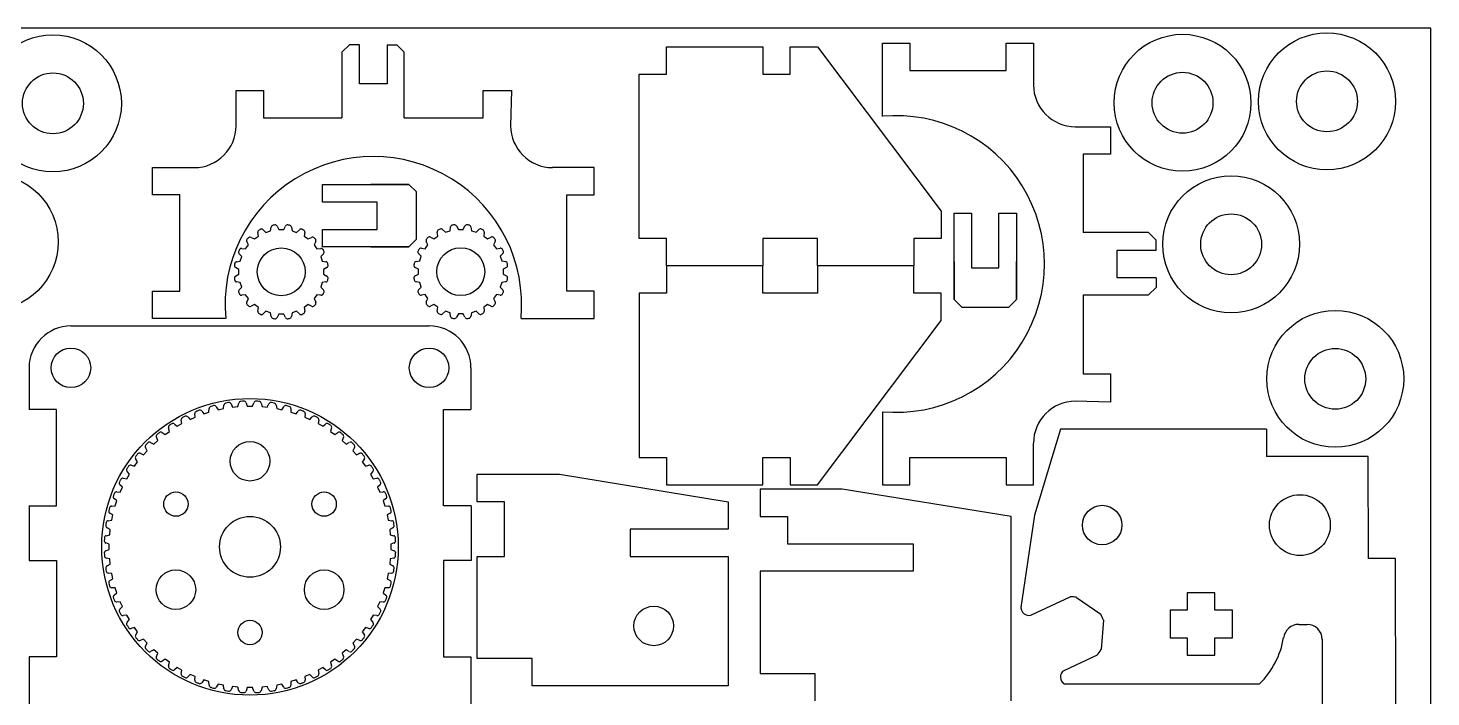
# Model space of a CAD drawing. Extents: x 0 to 9291, y 0 to 595.
# Drawn here: x 235.6 to 420, y 507.1 to 595 of the extents above; entities that cross this region are included whole.
import ezdxf

# ---------------------------------------------------------------- set-up
doc = ezdxf.new("R2010")
doc.units = 0
doc.layers.add('FINAL', color=8, linetype='CONTINUOUS')

msp = doc.modelspace()

# ---------------------------------------------------------------- linework, layer by layer
at = {"layer": 'FINAL'}
for p, q in [((277.82, 592.81), (276.82, 591.81)), ((279.15, 592.81), (277.82, 592.81)), ((279.15, 587.66), (279.15, 592.81)), ((282.75, 592.81), (284.02, 592.81)), ((282.75, 592.81), (282.75, 587.66)), ((285.02, 591.81), (284.02, 592.81)), ((347.89, 593.03), (351.49, 593.03)), ((347.89, 583.39), (347.89, 593.03)), ((351.49, 593.03), (351.49, 589.43)), ((364.14, 589.43), (364.14, 593.03)), ((364.14, 593.03), (367.74, 593.03)), ((367.74, 593.03), (367.74, 587.53)), ((276.82, 591.81), (276.82, 583.21)), ((285.02, 583.21), (285.02, 591.81)), ((351.49, 589.43), (364.14, 589.43)), ((262.9, 582.16), (262.9, 586.81)), ((262.9, 586.81), (266.5, 586.81)), ((266.5, 586.81), (266.5, 583.21)), ((282.75, 587.66), (279.15, 587.66)), ((295.4, 583.21), (295.4, 586.81)), ((295.4, 586.81), (299.1, 586.81)), ((299.1, 586.81), (299, 582.16)), ((266.5, 583.21), (276.82, 583.21)), ((285.02, 583.21), (295.4, 583.21)), ((373.24, 582.03), (377.88, 582.03)), ((377.88, 582.03), (377.88, 578.43)), ((377.88, 578.43), (374.28, 578.43)), ((374.28, 578.43), (374.28, 568.11)), ((251.9, 573.06), (251.9, 576.66)), ((251.9, 576.66), (257.4, 576.66)), ((309.99, 576.66), (304.5, 576.66)), ((309.99, 573.06), (309.99, 576.66)), ((274.26, 574.45), (285.61, 574.45)), ((274.26, 572.12), (274.26, 574.45)), ((285.61, 574.45), (280.61, 574.45)), ((286.61, 573.45), (285.61, 574.45)), ((285.61, 574.45), (286.61, 573.45)), ((255.5, 573.06), (251.9, 573.06)), ((255.5, 560.41), (255.5, 573.06)), ((281.46, 572.12), (274.26, 572.12)), ((281.46, 568.52), (281.46, 572.12)), ((286.61, 567.25), (286.61, 573.45)), ((306.39, 560.41), (306.39, 573.06)), ((306.39, 573.06), (309.99, 573.06)), ((357.32, 559.32), (357.32, 570.66)), ((357.32, 570.66), (359.59, 570.66)), ((359.59, 570.66), (359.59, 563.46)), ((363.19, 563.46), (363.19, 570.66)), ((363.19, 570.66), (365.52, 570.66)), ((365.52, 570.66), (365.52, 559.32)), ((274.26, 568.52), (281.46, 568.52)), ((274.26, 566.25), (274.26, 568.52)), ((382.88, 568.11), (374.28, 568.11)), ((383.88, 567.11), (382.88, 568.11)), ((285.61, 566.25), (286.61, 567.25)), ((383.88, 565.78), (383.88, 567.11)), ((285.61, 566.25), (274.26, 566.25)), ((280.61, 566.25), (285.61, 566.25)), ((378.74, 565.78), (383.88, 565.78)), ((378.74, 562.18), (378.74, 565.78)), ((357.32, 564.32), (357.32, 559.32)), ((359.59, 563.46), (363.19, 563.46)), ((365.52, 559.32), (365.52, 564.32)), ((383.88, 562.18), (378.74, 562.18)), ((382.88, 559.91), (383.88, 560.91)), ((383.88, 562.18), (383.88, 560.91)), ((251.9, 560.41), (255.5, 560.41)), ((251.9, 556.81), (251.9, 560.41)), ((309.99, 560.41), (306.39, 560.41)), ((309.99, 556.81), (309.99, 560.41)), ((357.32, 559.32), (358.32, 558.32)), ((364.52, 558.32), (365.52, 559.32)), ((365.52, 559.32), (364.52, 558.32)), ((374.28, 559.91), (374.28, 549.53)), ((374.28, 559.91), (382.88, 559.91)), ((358.32, 558.32), (364.52, 558.32)), ((261.53, 556.81), (251.9, 556.81)), ((300.37, 556.81), (309.99, 556.81)), ((374.28, 549.53), (377.88, 549.53)), ((377.88, 549.53), (377.88, 545.83)), ((347.89, 544.56), (347.89, 534.93)), ((377.88, 545.83), (373.24, 545.93)), ((367.74, 534.93), (367.74, 540.43)), ((351.49, 538.53), (364.14, 538.53)), ((351.49, 534.93), (351.49, 538.53)), ((364.14, 538.53), (364.14, 534.93)), ((347.89, 534.93), (351.49, 534.93)), ((364.14, 534.93), (367.74, 534.93))]:
    msp.add_line(p, q, dxfattribs=at)
at = {"layer": 'FINAL', "linetype": 'CONTINUOUS'}
for p, q in [((319.49, 592.52), (332.14, 592.52)), ((319.49, 588.92), (319.49, 592.52)), ((332.14, 592.52), (332.14, 588.92)), ((335.74, 592.52), (339.34, 592.52)), ((335.74, 588.92), (335.74, 592.52)), ((339.34, 592.52), (355.59, 570.93)), ((315.88, 567.33), (315.88, 588.92)), ((315.88, 588.92), (319.49, 588.92)), ((332.14, 588.92), (335.74, 588.92)), ((355.59, 570.93), (355.59, 567.33)), ((265.83, 567.64), (265.76, 568.13)), ((266.46, 568.49), (266.82, 568.14)), ((266.82, 568.14), (267.43, 568.34)), ((267.43, 568.34), (267.51, 568.83)), ((268.29, 568.96), (268.53, 568.51)), ((268.53, 568.51), (269.16, 568.51)), ((269.16, 568.51), (269.4, 568.96)), ((270.17, 568.83), (270.26, 568.34)), ((270.26, 568.34), (270.86, 568.14)), ((270.86, 568.14), (271.22, 568.49)), ((271.93, 568.13), (271.86, 567.64)), ((289.43, 567.66), (289.36, 568.15)), ((290.06, 568.51), (290.42, 568.16)), ((290.42, 568.16), (291.03, 568.36)), ((291.03, 568.36), (291.11, 568.85)), ((291.89, 568.98), (292.13, 568.53)), ((292.13, 568.53), (292.76, 568.53)), ((292.76, 568.53), (292.99, 568.98)), ((293.77, 568.85), (293.86, 568.36)), ((293.86, 568.36), (294.46, 568.16)), ((294.46, 568.16), (294.82, 568.51)), ((295.53, 568.15), (295.46, 567.66)), ((264.16, 565.96), (264.53, 566.48)), ((264.53, 566.48), (264.31, 566.93)), ((264.87, 567.48), (265.32, 567.27)), ((265.32, 567.27), (265.83, 567.64)), ((271.86, 567.64), (272.37, 567.27)), ((272.37, 567.27), (272.82, 567.48)), ((273.38, 566.93), (273.16, 566.48)), ((273.16, 566.48), (273.53, 565.96)), ((287.76, 565.99), (288.13, 566.5)), ((288.13, 566.5), (287.91, 566.95)), ((288.47, 567.51), (288.92, 567.29)), ((288.92, 567.29), (289.43, 567.66)), ((295.46, 567.66), (295.97, 567.29)), ((295.97, 567.29), (296.42, 567.51)), ((296.98, 566.95), (296.76, 566.5)), ((296.76, 566.5), (297.13, 565.99)), ((319.49, 567.33), (315.88, 567.33)), ((319.49, 563.73), (319.49, 567.33)), ((339.34, 567.33), (332.14, 567.33)), ((332.14, 567.33), (332.14, 563.73)), ((339.34, 563.73), (339.34, 567.33)), ((351.99, 567.33), (351.99, 563.73)), ((355.59, 567.33), (351.99, 567.33)), ((263.65, 564.97), (263.3, 565.33)), ((263.45, 564.37), (263.65, 564.97)), ((263.66, 566.03), (264.16, 565.96)), ((273.53, 565.96), (274.03, 566.03)), ((274.38, 565.33), (274.04, 564.97)), ((274.04, 564.97), (274.23, 564.37)), ((287.25, 564.99), (286.9, 565.35)), ((287.05, 564.39), (287.25, 564.99)), ((287.26, 566.05), (287.76, 565.99)), ((297.13, 565.99), (297.62, 566.05)), ((297.98, 565.35), (297.63, 564.99)), ((297.63, 564.99), (297.83, 564.39)), ((263.28, 563.27), (262.84, 563.5)), ((262.84, 562.4), (263.28, 562.63)), ((262.96, 564.28), (263.45, 564.37)), ((263.28, 562.63), (263.28, 563.27)), ((274.23, 564.37), (274.72, 564.28)), ((274.85, 563.5), (274.41, 563.27)), ((274.41, 563.27), (274.41, 562.63)), ((274.41, 562.63), (274.85, 562.4)), ((286.88, 563.29), (286.44, 563.52)), ((286.44, 562.42), (286.88, 562.65)), ((286.56, 564.3), (287.05, 564.39)), ((286.88, 562.65), (286.88, 563.29)), ((297.83, 564.39), (298.32, 564.3)), ((298.45, 563.52), (298.01, 563.29)), ((298.01, 563.29), (298.01, 562.65)), ((298.01, 562.65), (298.45, 562.42)), ((332.14, 563.73), (319.49, 563.73)), ((332.14, 563.73), (319.49, 563.73)), ((319.49, 563.73), (319.49, 560.13)), ((332.14, 560.13), (332.14, 563.73)), ((351.99, 563.73), (339.34, 563.73)), ((351.99, 563.73), (339.34, 563.73)), ((339.34, 563.73), (339.34, 560.13)), ((351.99, 560.13), (351.99, 563.73)), ((263.45, 561.53), (262.96, 561.62)), ((263.3, 560.57), (263.65, 560.93)), ((263.65, 560.93), (263.45, 561.53)), ((274.23, 561.53), (274.04, 560.93)), ((274.04, 560.93), (274.38, 560.57)), ((274.72, 561.62), (274.23, 561.53)), ((287.05, 561.56), (286.56, 561.64)), ((286.9, 560.59), (287.25, 560.95)), ((287.25, 560.95), (287.05, 561.56)), ((297.83, 561.56), (297.63, 560.95)), ((297.63, 560.95), (297.98, 560.59)), ((298.32, 561.64), (297.83, 561.56)), ((264.16, 559.94), (263.66, 559.87)), ((264.53, 559.43), (264.16, 559.94)), ((264.31, 558.98), (264.53, 559.43)), ((273.53, 559.94), (273.16, 559.43)), ((273.16, 559.43), (273.38, 558.98)), ((274.03, 559.87), (273.53, 559.94)), ((287.76, 559.96), (287.26, 559.89)), ((288.13, 559.45), (287.76, 559.96)), ((287.91, 559), (288.13, 559.45)), ((297.13, 559.96), (296.76, 559.45)), ((296.76, 559.45), (296.98, 559)), ((297.62, 559.89), (297.13, 559.96)), ((315.88, 560.13), (315.88, 538.53)), ((319.49, 560.13), (315.88, 560.13)), ((339.34, 560.13), (332.14, 560.13)), ((355.59, 560.13), (351.99, 560.13)), ((355.59, 556.53), (355.59, 560.13)), ((265.32, 558.64), (264.87, 558.42)), ((265.83, 558.26), (265.32, 558.64)), ((265.76, 557.77), (265.83, 558.26)), ((266.82, 557.76), (266.46, 557.41)), ((267.43, 557.56), (266.82, 557.76)), ((267.51, 557.07), (267.43, 557.56)), ((268.53, 557.39), (268.29, 556.95)), ((269.16, 557.39), (268.53, 557.39)), ((269.4, 556.95), (269.16, 557.39)), ((270.26, 557.56), (270.17, 557.07)), ((270.86, 557.76), (270.26, 557.56)), ((271.22, 557.41), (270.86, 557.76)), ((272.37, 558.64), (271.86, 558.26)), ((271.86, 558.26), (271.93, 557.77)), ((272.82, 558.42), (272.37, 558.64)), ((288.92, 558.66), (288.47, 558.44)), ((289.43, 558.29), (288.92, 558.66)), ((289.36, 557.79), (289.43, 558.29)), ((290.42, 557.78), (290.06, 557.43)), ((291.03, 557.58), (290.42, 557.78)), ((291.11, 557.09), (291.03, 557.58)), ((292.13, 557.41), (291.89, 556.97)), ((292.76, 557.41), (292.13, 557.41)), ((292.99, 556.97), (292.76, 557.41)), ((293.86, 557.58), (293.77, 557.09)), ((294.46, 557.78), (293.86, 557.58)), ((294.82, 557.43), (294.46, 557.78)), ((295.97, 558.66), (295.46, 558.29)), ((295.46, 558.29), (295.53, 557.79)), ((296.42, 558.44), (295.97, 558.66)), ((241.19, 555.83), (288.28, 555.83)), ((339.34, 534.93), (355.59, 556.53)), ((235.69, 550.33), (235.69, 544.84)), ((293.78, 550.33), (293.78, 544.84)), ((239.29, 544.84), (235.69, 544.84)), ((239.29, 532.19), (239.29, 544.84)), ((257.52, 543.84), (257.49, 544.31)), ((258.39, 544.65), (258.68, 544.28)), ((258.68, 544.28), (259.34, 544.5)), ((259.34, 544.5), (259.36, 544.97)), ((260.29, 545.22), (260.54, 544.82)), ((260.54, 544.82), (261.23, 544.96)), ((261.23, 544.96), (261.29, 545.43)), ((262.24, 545.58), (262.45, 545.16)), ((262.45, 545.16), (263.14, 545.23)), ((263.14, 545.23), (263.26, 545.69)), ((264.22, 545.74), (264.38, 545.3)), ((264.38, 545.3), (265.08, 545.3)), ((265.08, 545.3), (265.24, 545.74)), ((266.21, 545.69), (266.32, 545.23)), ((266.32, 545.23), (267.01, 545.16)), ((267.01, 545.16), (267.22, 545.58)), ((268.17, 545.43), (268.24, 544.96)), ((268.24, 544.96), (268.92, 544.82)), ((268.92, 544.82), (269.17, 545.22)), ((270.1, 544.97), (270.12, 544.5)), ((270.12, 544.5), (270.78, 544.28)), ((270.78, 544.28), (271.07, 544.65)), ((271.98, 544.31), (271.94, 543.84)), ((290.19, 532.19), (290.19, 544.84)), ((290.19, 544.84), (293.78, 544.84)), ((254.13, 541.97), (254, 542.42)), ((254.81, 542.94), (255.17, 542.64)), ((255.17, 542.64), (255.78, 542.99)), ((255.78, 542.99), (255.7, 543.46)), ((256.56, 543.89), (256.88, 543.55)), ((256.88, 543.55), (257.52, 543.84)), ((271.94, 543.84), (272.58, 543.55)), ((272.58, 543.55), (272.91, 543.89)), ((273.77, 543.46), (273.69, 542.99)), ((273.69, 542.99), (274.29, 542.64)), ((274.29, 542.64), (274.65, 542.94)), ((275.46, 542.42), (275.33, 541.97)), ((251.67, 540.53), (252.09, 540.31)), ((252.09, 540.31), (252.61, 540.78)), ((252.61, 540.78), (252.43, 541.21)), ((253.18, 541.82), (253.57, 541.56)), ((253.57, 541.56), (254.13, 541.97)), ((275.33, 541.97), (275.9, 541.56)), ((275.9, 541.56), (276.29, 541.82)), ((277.04, 541.21), (276.86, 540.78)), ((276.86, 540.78), (277.38, 540.31)), ((277.38, 540.31), (277.79, 540.53)), ((371.28, 542.25), (367.86, 530.94)), ((398.37, 542.25), (371.28, 542.25)), ((398.37, 542.25), (398.37, 538.65)), ((250.31, 539.09), (250.74, 538.91)), ((250.74, 538.91), (251.21, 539.43)), ((251.21, 539.43), (250.99, 539.85)), ((278.48, 539.85), (278.25, 539.43)), ((278.25, 539.43), (278.72, 538.91)), ((278.72, 538.91), (279.16, 539.09)), ((411.76, 538.65), (398.37, 538.65)), ((411.77, 525.26), (411.76, 538.65)), ((249.1, 537.51), (249.55, 537.38)), ((249.55, 537.38), (249.96, 537.95)), ((249.96, 537.95), (249.7, 538.34)), ((279.77, 538.34), (279.5, 537.95)), ((279.5, 537.95), (279.91, 537.38)), ((279.91, 537.38), (280.37, 537.51)), ((315.88, 538.53), (319.49, 538.53)), ((319.49, 538.53), (319.49, 534.93)), ((332.14, 538.53), (335.74, 538.53)), ((332.14, 534.93), (332.14, 538.53)), ((335.74, 538.53), (335.74, 534.93)), ((247.96, 534.63), (247.63, 534.96)), ((248.06, 535.82), (248.53, 535.74)), ((248.53, 535.74), (248.88, 536.34)), ((248.88, 536.34), (248.57, 536.7)), ((280.89, 536.7), (280.59, 536.34)), ((280.59, 536.34), (280.94, 535.74)), ((280.94, 535.74), (281.4, 535.82)), ((281.84, 534.96), (281.5, 534.63)), ((294.61, 536.33), (305.41, 536.33)), ((294.61, 532.73), (294.61, 536.33)), ((305.41, 536.33), (327.61, 532.73)), ((319.49, 534.93), (332.14, 534.93)), ((335.74, 534.93), (339.34, 534.93)), ((247.24, 532.84), (246.86, 533.13)), ((247.21, 534.03), (247.68, 534)), ((247.68, 534), (247.96, 534.63)), ((281.5, 534.63), (281.78, 534)), ((281.78, 534), (282.25, 534.03)), ((282.6, 533.13), (282.23, 532.84)), ((342.61, 534.38), (331.81, 534.39)), ((331.81, 534.39), (331.81, 530.79)), ((364.81, 530.78), (342.61, 534.38)), ((235.69, 532.19), (235.69, 524.99)), ((235.69, 532.19), (239.29, 532.19)), ((246.7, 530.98), (246.3, 531.23)), ((246.55, 532.16), (247.02, 532.17)), ((247.02, 532.17), (247.24, 532.84)), ((282.23, 532.84), (282.44, 532.17)), ((282.44, 532.17), (282.92, 532.16)), ((283.17, 531.23), (282.77, 530.98)), ((293.79, 532.19), (290.19, 532.19)), ((293.79, 532.19), (293.79, 524.99)), ((298.21, 532.73), (294.61, 532.73)), ((298.21, 525.53), (298.21, 532.73)), ((327.61, 532.73), (327.61, 529.13)), ((246.09, 530.23), (246.55, 530.29)), ((246.55, 530.29), (246.7, 530.98)), ((282.77, 530.98), (282.91, 530.29)), ((282.91, 530.29), (283.38, 530.23)), ((331.81, 530.79), (335.41, 530.78)), ((335.41, 530.78), (335.41, 527.18)), ((364.81, 506.55), (364.81, 530.78)), ((367.86, 530.94), (366.1, 518.82)), ((245.83, 528.26), (246.29, 528.37)), ((246.36, 529.07), (245.94, 529.27)), ((246.29, 528.37), (246.36, 529.07)), ((283.53, 529.27), (283.1, 529.07)), ((283.1, 529.07), (283.18, 528.37)), ((283.18, 528.37), (283.64, 528.26)), ((327.61, 529.13), (314.71, 529.13)), ((314.71, 529.13), (314.71, 525.53)), ((246.22, 527.14), (245.78, 527.3)), ((245.78, 526.28), (246.22, 526.44)), ((246.22, 526.44), (246.22, 527.14)), ((283.69, 527.3), (283.24, 527.14)), ((283.24, 527.14), (283.24, 526.44)), ((283.24, 526.44), (283.69, 526.28)), ((335.41, 527.18), (351.91, 527.18)), ((351.91, 527.18), (351.91, 523.58)), ((235.69, 524.99), (239.29, 524.99)), ((239.29, 524.99), (239.29, 512.33)), ((246.29, 525.2), (245.83, 525.31)), ((245.94, 524.3), (246.36, 524.5)), ((246.36, 524.5), (246.29, 525.2)), ((283.18, 525.2), (283.1, 524.5)), ((283.1, 524.5), (283.53, 524.3)), ((283.64, 525.31), (283.18, 525.2)), ((293.79, 524.99), (290.19, 524.99)), ((290.19, 524.99), (290.19, 512.33)), ((294.61, 512.1), (294.61, 525.53)), ((294.61, 525.53), (298.21, 525.53)), ((314.71, 525.53), (327.61, 525.53)), ((327.61, 525.53), (327.61, 508.5)), ((415.36, 525.26), (411.76, 525.26)), ((415.37, 504.76), (415.36, 525.26)), ((246.55, 523.28), (246.09, 523.34)), ((246.3, 522.35), (246.7, 522.6)), ((246.7, 522.6), (246.55, 523.28)), ((282.91, 523.28), (282.77, 522.6)), ((282.77, 522.6), (283.17, 522.35)), ((283.38, 523.34), (282.91, 523.28)), ((351.91, 523.58), (331.81, 523.59)), ((331.81, 523.59), (331.81, 510.15)), ((247.02, 521.4), (246.55, 521.41)), ((246.86, 520.44), (247.24, 520.73)), ((247.24, 520.73), (247.02, 521.4)), ((282.44, 521.4), (282.23, 520.73)), ((282.23, 520.73), (282.6, 520.44)), ((282.92, 521.41), (282.44, 521.4)), ((367.48, 517.86), (372.58, 520.23)), ((373.42, 520.15), (376.6, 517.93)), ((391.57, 520.75), (387.97, 520.75)), ((387.97, 520.75), (387.97, 518.45)), ((391.57, 518.45), (391.57, 520.75)), ((247.68, 519.58), (247.21, 519.54)), ((247.63, 518.61), (247.96, 518.94)), ((247.96, 518.94), (247.68, 519.58)), ((281.78, 519.58), (281.5, 518.94)), ((281.5, 518.94), (281.84, 518.61)), ((282.25, 519.54), (281.78, 519.58)), ((385.7, 518.45), (385.7, 514.85)), ((387.97, 518.45), (385.7, 518.45)), ((393.9, 518.45), (391.57, 518.45)), ((393.9, 514.85), (393.9, 518.45)), ((248.53, 517.83), (248.06, 517.75)), ((248.88, 517.23), (248.53, 517.83)), ((248.57, 516.87), (248.88, 517.23)), ((280.94, 517.83), (280.59, 517.23)), ((280.59, 517.23), (280.89, 516.87)), ((281.4, 517.75), (280.94, 517.83)), ((376.96, 517.14), (376.62, 513.28)), ((402.62, 516.6), (403.71, 516.6)), ((249.55, 516.19), (249.1, 516.06)), ((249.96, 515.62), (249.55, 516.19)), ((249.7, 515.23), (249.96, 515.62)), ((250.74, 514.66), (250.31, 514.48)), ((251.21, 514.14), (250.74, 514.66)), ((278.72, 514.66), (278.25, 514.14)), ((279.16, 514.48), (278.72, 514.66)), ((279.91, 516.19), (279.5, 515.62)), ((279.5, 515.62), (279.77, 515.23)), ((280.37, 516.06), (279.91, 516.19)), ((385.7, 514.85), (387.97, 514.85)), ((387.97, 514.85), (387.97, 512.55)), ((391.57, 512.55), (391.57, 514.85)), ((391.57, 514.85), (393.9, 514.85)), ((405.71, 514.65), (405.71, 489.65)), ((250.99, 513.72), (251.21, 514.14)), ((252.09, 513.26), (251.67, 513.04)), ((252.61, 512.8), (252.09, 513.26)), ((252.43, 512.36), (252.61, 512.8)), ((277.38, 513.26), (276.86, 512.8)), ((276.86, 512.8), (277.04, 512.36)), ((277.79, 513.04), (277.38, 513.26)), ((278.25, 514.14), (278.48, 513.72)), ((239.29, 512.33), (235.69, 512.33)), ((235.69, 512.33), (235.69, 503.03)), ((253.57, 512.02), (253.18, 511.75)), ((254.13, 511.61), (253.57, 512.02)), ((254, 511.15), (254.13, 511.61)), ((255.17, 510.93), (254.81, 510.63)), ((255.78, 510.58), (255.17, 510.93)), ((274.29, 510.93), (273.69, 510.58)), ((274.65, 510.63), (274.29, 510.93)), ((275.9, 512.02), (275.33, 511.61)), ((275.33, 511.61), (275.46, 511.15)), ((276.29, 511.75), (275.9, 512.02)), ((290.19, 512.33), (293.78, 512.33)), ((293.78, 512.33), (293.78, 503.23)), ((301.81, 512.1), (294.61, 512.1)), ((301.81, 508.5), (301.81, 512.1)), ((376.13, 512.57), (371.8, 510.55)), ((387.97, 512.55), (391.57, 512.55)), ((255.7, 510.12), (255.78, 510.58)), ((256.88, 510.02), (256.56, 509.68)), ((257.52, 509.73), (256.88, 510.02)), ((257.49, 509.26), (257.52, 509.73)), ((258.68, 509.29), (258.39, 508.92)), ((259.34, 509.07), (258.68, 509.29)), ((270.78, 509.29), (270.12, 509.07)), ((271.07, 508.92), (270.78, 509.29)), ((272.58, 510.02), (271.94, 509.73)), ((271.94, 509.73), (271.98, 509.26)), ((272.91, 509.68), (272.58, 510.02)), ((273.69, 510.58), (273.77, 510.12)), ((331.81, 510.15), (339.01, 510.15)), ((339.01, 510.15), (339.01, 506.55)), ((259.36, 508.6), (259.34, 509.07)), ((260.54, 508.75), (260.29, 508.35)), ((261.23, 508.61), (260.54, 508.75)), ((261.29, 508.14), (261.23, 508.61)), ((262.45, 508.41), (262.24, 507.99)), ((263.14, 508.34), (262.45, 508.41)), ((263.26, 507.88), (263.14, 508.34)), ((264.38, 508.28), (264.22, 507.83)), ((265.08, 508.28), (264.38, 508.28)), ((265.24, 507.83), (265.08, 508.28)), ((266.32, 508.34), (266.21, 507.88)), ((267.01, 508.41), (266.32, 508.34)), ((267.22, 507.99), (267.01, 508.41)), ((268.24, 508.61), (268.17, 508.14)), ((268.92, 508.75), (268.24, 508.61)), ((269.17, 508.35), (268.92, 508.75)), ((270.12, 509.07), (270.1, 508.6)), ((327.61, 508.5), (301.81, 508.5)), ((371.83, 508.78), (397.45, 508.78))]:
    msp.add_line(p, q, dxfattribs=at)
at = {"layer": 'FINAL'}
msp.add_lwpolyline([(0, 0), (420, 0), (420, 595), (0, 595)], close=True, dxfattribs=at)
for centre, radius in [((238.82, 585.1), 9), ((387.34, 585.18), 9), ((406.33, 585.36), 9), ((238.82, 585.1), 4), ((387.34, 585.18), 4), ((406.33, 585.36), 4), ((230.5, 566.88), 9), ((393.73, 566.57), 9), ((393.73, 566.57), 4), ((407.42, 548.88), 9), ((407.42, 548.88), 4)]:
    msp.add_circle(centre, radius, dxfattribs=at)
at = {"layer": 'FINAL', "linetype": 'CONTINUOUS'}
for centre, radius in [((268.84, 562.95), 3.15), ((292.44, 562.97), 3.15), ((241.19, 550.33), 2.6), ((288.28, 550.33), 2.6), ((264.73, 526.79), 19.5), ((264.73, 538.04), 2.6), ((254.99, 532.41), 1.6), ((274.48, 532.41), 1.6), ((402.77, 529.65), 4), ((376.77, 529.65), 2.6), ((264.73, 526.79), 4), ((254.99, 521.16), 2.6), ((274.48, 521.16), 2.6), ((317.81, 516.39), 2.6), ((264.73, 515.53), 1.6)]:
    msp.add_circle(centre, radius, dxfattribs=at)
at = {"layer": 'FINAL'}
for centre, radius, start, end in [((373.24, 587.53), 5.5, 180, 270), ((373.24, 587.53), 5.5, 180, 270), ((349.69, 563.98), 19.5, 264.7001, 95.2999), ((257.4, 582.16), 5.5, 270, 0), ((257.4, 582.16), 5.5, 270, 0), ((304.5, 582.16), 5.5, 180, 270), ((280.95, 558.61), 19.5, 354.7001, 185.2999), ((373.24, 540.43), 5.5, 90, 180)]:
    msp.add_arc(centre, radius, start, end, dxfattribs=at)
at = {"layer": 'FINAL', "linetype": 'CONTINUOUS'}
for centre, radius, start, end in [((266.06, 568.18), 0.305, 118.0227, 188), ((268.84, 562.95), 6.22, 115.9773, 118.0227), ((266.25, 568.27), 0.305, 46, 115.9773), ((267.81, 568.78), 0.305, 100.0227, 170), ((268.84, 562.95), 6.22, 97.9773, 100.0227), ((268.02, 568.81), 0.305, 28, 97.9773), ((269.66, 568.81), 0.305, 82.0227, 152), ((268.84, 562.95), 6.22, 79.9773, 82.0227), ((269.87, 568.78), 0.305, 10, 79.9773), ((271.44, 568.27), 0.305, 64.0227, 134), ((268.84, 562.95), 6.22, 61.9773, 64.0227), ((271.62, 568.18), 0.305, 352, 61.9773), ((289.66, 568.2), 0.305, 118.0227, 188), ((292.44, 562.97), 6.22, 115.9773, 118.0227), ((289.85, 568.29), 0.305, 46, 115.9773), ((291.41, 568.8), 0.305, 100.0227, 170), ((292.44, 562.97), 6.22, 97.9773, 100.0227), ((291.62, 568.83), 0.305, 28, 97.9773), ((293.26, 568.83), 0.305, 82.0227, 152), ((292.44, 562.97), 6.22, 79.9773, 82.0227), ((293.47, 568.8), 0.305, 10, 79.9773), ((295.03, 568.29), 0.305, 64.0227, 134), ((292.44, 562.97), 6.22, 61.9773, 64.0227), ((295.22, 568.2), 0.305, 352, 61.9773), ((264.58, 567.06), 0.305, 136.0227, 206), ((268.84, 562.95), 6.22, 133.9773, 136.0227), ((264.73, 567.21), 0.305, 64, 133.9773), ((272.95, 567.21), 0.305, 46.0227, 116), ((268.84, 562.95), 6.22, 43.9773, 46.0227), ((273.1, 567.06), 0.305, 334, 43.9773), ((288.18, 567.08), 0.305, 136.0227, 206), ((292.44, 562.97), 6.22, 133.9773, 136.0227), ((288.33, 567.23), 0.305, 64, 133.9773), ((296.55, 567.23), 0.305, 46.0227, 116), ((292.44, 562.97), 6.22, 43.9773, 46.0227), ((296.7, 567.08), 0.305, 334, 43.9773), ((263.52, 565.54), 0.305, 154.0227, 224), ((268.84, 562.95), 6.22, 151.9773, 154.0227), ((263.62, 565.73), 0.305, 82, 151.9773), ((274.07, 565.73), 0.305, 28.0227, 98), ((268.84, 562.95), 6.22, 25.9773, 28.0227), ((274.16, 565.54), 0.305, 316, 25.9773), ((287.12, 565.56), 0.305, 154.0227, 224), ((292.44, 562.97), 6.22, 151.9773, 154.0227), ((287.22, 565.75), 0.305, 82, 151.9773), ((297.67, 565.75), 0.305, 28.0227, 98), ((292.44, 562.97), 6.22, 25.9773, 28.0227), ((297.76, 565.56), 0.305, 316, 25.9773), ((268.84, 562.95), 6.22, 169.9773, 172.0227), ((262.98, 563.77), 0.305, 172.0227, 242), ((263.02, 563.98), 0.305, 100, 169.9773), ((274.67, 563.98), 0.305, 10.0227, 80), ((274.7, 563.77), 0.305, 298, 7.9773), ((268.84, 562.95), 6.22, 7.9773, 10.0227), ((292.44, 562.97), 6.22, 169.9773, 172.0227), ((286.58, 563.79), 0.305, 172.0227, 242), ((286.61, 564), 0.305, 100, 169.9773), ((298.27, 564), 0.305, 10.0227, 80), ((298.3, 563.79), 0.305, 298, 7.9773), ((292.44, 562.97), 6.22, 7.9773, 10.0227), ((262.98, 562.13), 0.305, 118, 187.9773), ((268.84, 562.95), 6.22, 187.9773, 190.0227), ((263.02, 561.92), 0.305, 190.0227, 260), ((274.67, 561.92), 0.305, 280, 349.9773), ((274.7, 562.13), 0.305, 352.0227, 62), ((268.84, 562.95), 6.22, 349.9773, 352.0227), ((286.58, 562.15), 0.305, 118, 187.9773), ((292.44, 562.97), 6.22, 187.9773, 190.0227), ((286.61, 561.94), 0.305, 190.0227, 260), ((298.27, 561.94), 0.305, 280, 349.9773), ((298.3, 562.15), 0.305, 352.0227, 62), ((292.44, 562.97), 6.22, 349.9773, 352.0227), ((263.52, 560.36), 0.305, 136, 205.9773), ((268.84, 562.95), 6.22, 205.9773, 208.0227), ((263.62, 560.17), 0.305, 208.0227, 278), ((264.58, 558.84), 0.305, 154, 223.9773), ((273.1, 558.84), 0.305, 316.0227, 26), ((274.07, 560.17), 0.305, 262, 331.9773), ((268.84, 562.95), 6.22, 331.9773, 334.0227), ((274.16, 560.36), 0.305, 334.0227, 44), ((287.12, 560.38), 0.305, 136, 205.9773), ((292.44, 562.97), 6.22, 205.9773, 208.0227), ((287.22, 560.19), 0.305, 208.0227, 278), ((288.18, 558.86), 0.305, 154, 223.9773), ((296.7, 558.86), 0.305, 316.0227, 26), ((297.67, 560.19), 0.305, 262, 331.9773), ((292.44, 562.97), 6.22, 331.9773, 334.0227), ((297.76, 560.38), 0.305, 334.0227, 44), ((268.84, 562.95), 6.22, 223.9773, 226.0227), ((264.73, 558.69), 0.305, 226.0227, 296), ((266.06, 557.73), 0.305, 172, 241.9773), ((268.84, 562.95), 6.22, 241.9773, 244.0227), ((266.25, 557.63), 0.305, 244.0227, 314), ((267.81, 557.12), 0.305, 190, 259.9773), ((269.87, 557.12), 0.305, 280.0227, 350), ((271.44, 557.63), 0.305, 226, 295.9773), ((268.84, 562.95), 6.22, 295.9773, 298.0227), ((271.62, 557.73), 0.305, 298.0227, 8), ((272.95, 558.69), 0.305, 244, 313.9773), ((268.84, 562.95), 6.22, 313.9773, 316.0227), ((292.44, 562.97), 6.22, 223.9773, 226.0227), ((288.33, 558.71), 0.305, 226.0227, 296), ((289.66, 557.75), 0.305, 172, 241.9773), ((292.44, 562.97), 6.22, 241.9773, 244.0227), ((289.85, 557.65), 0.305, 244.0227, 314), ((291.41, 557.14), 0.305, 190, 259.9773), ((293.47, 557.14), 0.305, 280.0227, 350), ((295.03, 557.65), 0.305, 226, 295.9773), ((292.44, 562.97), 6.22, 295.9773, 298.0227), ((295.22, 557.75), 0.305, 298.0227, 8), ((296.55, 558.71), 0.305, 244, 313.9773), ((292.44, 562.97), 6.22, 313.9773, 316.0227), ((241.19, 550.33), 5.5, 90, 180), ((268.84, 562.95), 6.22, 259.9773, 262.0227), ((268.02, 557.09), 0.305, 262.0227, 332), ((269.66, 557.09), 0.305, 208, 277.9773), ((268.84, 562.95), 6.22, 277.9773, 280.0227), ((288.28, 550.33), 5.5, 0, 90), ((292.44, 562.97), 6.22, 259.9773, 262.0227), ((291.62, 557.11), 0.305, 262.0227, 332), ((293.26, 557.11), 0.305, 208, 277.9773), ((292.44, 562.97), 6.22, 277.9773, 280.0227), ((257.79, 544.33), 0.305, 111.5791, 184), ((264.73, 526.79), 19.17, 110.4209, 111.5791), ((258.15, 544.47), 0.305, 38, 110.4209), ((259.67, 544.96), 0.305, 105.5791, 178), ((264.73, 526.79), 19.17, 104.4209, 105.5791), ((260.03, 545.06), 0.305, 32, 104.4209), ((261.59, 545.39), 0.305, 99.5791, 172), ((264.73, 526.79), 19.17, 98.4209, 99.5791), ((261.97, 545.45), 0.305, 26, 98.4209), ((263.55, 545.61), 0.305, 93.5791, 166), ((264.73, 526.79), 19.17, 92.4209, 93.5791), ((263.94, 545.63), 0.305, 20, 92.4209), ((265.53, 545.63), 0.305, 87.5791, 160), ((264.73, 526.79), 19.17, 86.4209, 87.5791), ((265.91, 545.61), 0.305, 14, 86.4209), ((267.5, 545.45), 0.305, 81.5791, 154), ((264.73, 526.79), 19.17, 80.4209, 81.5791), ((267.87, 545.39), 0.305, 8, 80.4209), ((269.43, 545.06), 0.305, 75.5791, 148), ((264.73, 526.79), 19.17, 74.4209, 75.5791), ((269.8, 544.96), 0.305, 2, 74.4209), ((271.32, 544.47), 0.305, 69.5791, 142), ((264.73, 526.79), 19.17, 68.4209, 69.5791), ((271.67, 544.33), 0.305, 356, 68.4209), ((254.3, 542.5), 0.305, 123.5791, 196), ((264.73, 526.79), 19.17, 122.4209, 123.5791), ((254.62, 542.71), 0.305, 50, 122.4209), ((256, 543.51), 0.305, 117.5791, 190), ((264.73, 526.79), 19.17, 116.4209, 117.5791), ((256.34, 543.68), 0.305, 44, 116.4209), ((273.13, 543.68), 0.305, 63.5791, 136), ((264.73, 526.79), 19.17, 62.4209, 63.5791), ((273.47, 543.51), 0.305, 350, 62.4209), ((274.85, 542.71), 0.305, 57.5791, 130), ((264.73, 526.79), 19.17, 56.4209, 57.5791), ((275.17, 542.5), 0.305, 344, 56.4209), ((264.73, 526.79), 19.17, 134.4209, 135.5791), ((251.53, 540.26), 0.305, 62, 134.4209), ((252.71, 541.33), 0.305, 129.5791, 202), ((264.73, 526.79), 19.17, 128.4209, 129.5791), ((253.01, 541.57), 0.305, 56, 128.4209), ((276.46, 541.57), 0.305, 51.5791, 124), ((264.73, 526.79), 19.17, 50.4209, 51.5791), ((276.75, 541.33), 0.305, 338, 50.4209), ((277.94, 540.26), 0.305, 45.5791, 118), ((264.73, 526.79), 19.17, 44.4209, 45.5791), ((249.95, 538.51), 0.305, 141.5791, 214), ((264.73, 526.79), 19.17, 140.4209, 141.5791), ((250.19, 538.81), 0.305, 68, 140.4209), ((251.26, 539.99), 0.305, 135.5791, 208), ((278.21, 539.99), 0.305, 332, 44.4209), ((279.27, 538.81), 0.305, 39.5791, 112), ((264.73, 526.79), 19.17, 38.4209, 39.5791), ((279.51, 538.51), 0.305, 326, 38.4209), ((248.81, 536.9), 0.305, 147.5791, 220), ((264.73, 526.79), 19.17, 146.4209, 147.5791), ((249.01, 537.22), 0.305, 74, 146.4209), ((280.45, 537.22), 0.305, 33.5791, 106), ((264.73, 526.79), 19.17, 32.4209, 33.5791), ((280.66, 536.9), 0.305, 320, 32.4209), ((247.84, 535.18), 0.305, 153.5791, 226), ((264.73, 526.79), 19.17, 152.4209, 153.5791), ((248.01, 535.52), 0.305, 80, 152.4209), ((281.45, 535.52), 0.305, 27.5791, 100), ((264.73, 526.79), 19.17, 26.4209, 27.5791), ((281.63, 535.18), 0.305, 314, 26.4209), ((247.05, 533.37), 0.305, 159.5791, 232), ((264.73, 526.79), 19.17, 158.4209, 159.5791), ((247.19, 533.72), 0.305, 86, 158.4209), ((282.28, 533.72), 0.305, 21.5791, 94), ((264.73, 526.79), 19.17, 20.4209, 21.5791), ((282.41, 533.37), 0.305, 308, 20.4209), ((246.46, 531.48), 0.305, 165.5791, 238), ((264.73, 526.79), 19.17, 164.4209, 165.5791), ((246.56, 531.85), 0.305, 92, 164.4209), ((282.91, 531.85), 0.305, 15.5791, 88), ((283, 531.48), 0.305, 302, 14.4209), ((264.73, 526.79), 19.17, 14.4209, 15.5791), ((264.73, 526.79), 19.17, 170.4209, 171.5791), ((246.07, 529.55), 0.305, 171.5791, 244), ((246.13, 529.93), 0.305, 98, 170.4209), ((283.34, 529.93), 0.305, 9.5791, 82), ((283.39, 529.55), 0.305, 296, 8.4209), ((264.73, 526.79), 19.17, 8.4209, 9.5791), ((264.73, 526.79), 19.17, 176.4209, 177.5791), ((245.88, 527.58), 0.305, 177.5791, 250), ((245.9, 527.96), 0.305, 104, 176.4209), ((283.56, 527.96), 0.305, 3.5791, 76), ((283.58, 527.58), 0.305, 290, 2.4209), ((264.73, 526.79), 19.17, 2.4209, 3.5791), ((245.88, 525.99), 0.305, 110, 182.4209), ((264.73, 526.79), 19.17, 182.4209, 183.5791), ((283.58, 525.99), 0.305, 357.5791, 70), ((264.73, 526.79), 19.17, 356.4209, 357.5791), ((245.9, 525.61), 0.305, 183.5791, 256), ((246.07, 524.02), 0.305, 116, 188.4209), ((264.73, 526.79), 19.17, 188.4209, 189.5791), ((283.39, 524.02), 0.305, 351.5791, 64), ((283.56, 525.61), 0.305, 284, 356.4209), ((264.73, 526.79), 19.17, 350.4209, 351.5791), ((246.13, 523.65), 0.305, 189.5791, 262), ((246.46, 522.09), 0.305, 122, 194.4209), ((264.73, 526.79), 19.17, 194.4209, 195.5791), ((283, 522.09), 0.305, 345.5791, 58), ((264.73, 526.79), 19.17, 344.4209, 345.5791), ((283.34, 523.65), 0.305, 278, 350.4209), ((246.56, 521.72), 0.305, 195.5791, 268), ((247.05, 520.2), 0.305, 128, 200.4209), ((282.41, 520.2), 0.305, 339.5791, 52), ((282.91, 521.72), 0.305, 272, 344.4209), ((372.58, 515.58), 4.65, 79.6899, 90.2453), ((264.73, 526.79), 19.17, 200.4209, 201.5791), ((247.19, 519.85), 0.305, 201.5791, 274), ((247.84, 518.39), 0.305, 134, 206.4209), ((281.63, 518.39), 0.305, 333.5791, 46), ((282.28, 519.85), 0.305, 266, 338.4209), ((264.73, 526.79), 19.17, 338.4209, 339.5791), ((367.12, 518.8), 1.02, 164.6132, 302.8281), ((264.73, 526.79), 19.17, 206.4209, 207.5791), ((248.01, 518.05), 0.305, 207.5791, 280), ((248.81, 516.67), 0.305, 140, 212.4209), ((264.73, 526.79), 19.17, 212.4209, 213.5791), ((264.73, 526.79), 19.17, 326.4209, 327.5791), ((280.66, 516.67), 0.305, 327.5791, 40), ((281.45, 518.05), 0.305, 260, 332.4209), ((264.73, 526.79), 19.17, 332.4209, 333.5791), ((372.58, 515.58), 4.65, 19.6654, 30.3101), ((402.62, 514.6), 2, 90, 172.6317), ((403.71, 514.6), 2, 0, 90), ((249.01, 516.35), 0.305, 213.5791, 286), ((249.95, 515.06), 0.305, 146, 218.4209), ((264.73, 526.79), 19.17, 218.4209, 219.5791), ((264.73, 526.79), 19.17, 320.4209, 321.5791), ((279.51, 515.06), 0.305, 321.5791, 34), ((280.45, 516.35), 0.305, 254, 326.4209), ((389.77, 516.65), 11, 314.294, 350.601), ((250.19, 514.77), 0.305, 219.5791, 292), ((251.26, 513.58), 0.305, 152, 224.4209), ((264.73, 526.79), 19.17, 224.4209, 225.5791), ((251.53, 513.31), 0.305, 225.5791, 298), ((277.94, 513.31), 0.305, 242, 314.4209), ((264.73, 526.79), 19.17, 314.4209, 315.5791), ((278.21, 513.58), 0.305, 315.5791, 28), ((279.27, 514.77), 0.305, 248, 320.4209), ((372.58, 515.58), 4.65, 319.7059, 330.3347), ((252.71, 512.25), 0.305, 158, 230.4209), ((264.73, 526.79), 19.17, 230.4209, 231.5791), ((253.01, 512.01), 0.305, 231.5791, 304), ((254.3, 511.07), 0.305, 164, 236.4209), ((275.17, 511.07), 0.305, 303.5791, 16), ((276.46, 512.01), 0.305, 236, 308.4209), ((264.73, 526.79), 19.17, 308.4209, 309.5791), ((276.75, 512.25), 0.305, 309.5791, 22), ((264.73, 526.79), 19.17, 236.4209, 237.5791), ((254.62, 510.86), 0.305, 237.5791, 310), ((256, 510.06), 0.305, 170, 242.4209), ((264.73, 526.79), 19.17, 242.4209, 243.5791), ((256.34, 509.89), 0.305, 243.5791, 316), ((257.79, 509.24), 0.305, 176, 248.4209), ((271.67, 509.24), 0.305, 291.5791, 4), ((273.13, 509.89), 0.305, 224, 296.4209), ((264.73, 526.79), 19.17, 296.4209, 297.5791), ((273.47, 510.06), 0.305, 297.5791, 10), ((274.85, 510.86), 0.305, 230, 302.4209), ((264.73, 526.79), 19.17, 302.4209, 303.5791), ((372.28, 509.67), 1, 118.6658, 243.8972), ((264.73, 526.79), 19.17, 248.4209, 249.5791), ((258.15, 509.11), 0.305, 249.5791, 322), ((259.67, 508.61), 0.305, 182, 254.4209), ((264.73, 526.79), 19.17, 254.4209, 255.5791), ((260.03, 508.51), 0.305, 255.5791, 328), ((261.59, 508.18), 0.305, 188, 260.4209), ((264.73, 526.79), 19.17, 260.4209, 261.5791), ((261.97, 508.12), 0.305, 261.5791, 334), ((263.55, 507.96), 0.305, 194, 266.4209), ((264.73, 526.79), 19.17, 266.4209, 267.5791), ((263.94, 507.94), 0.305, 267.5791, 340), ((265.53, 507.94), 0.305, 200, 272.4209), ((264.73, 526.79), 19.17, 272.4209, 273.5791), ((265.91, 507.96), 0.305, 273.5791, 346), ((267.5, 508.12), 0.305, 206, 278.4209), ((264.73, 526.79), 19.17, 278.4209, 279.5791), ((267.87, 508.18), 0.305, 279.5791, 352), ((269.43, 508.51), 0.305, 212, 284.4209), ((264.73, 526.79), 19.17, 284.4209, 285.5791), ((269.8, 508.61), 0.305, 285.5791, 358), ((271.32, 509.11), 0.305, 218, 290.4209), ((264.73, 526.79), 19.17, 290.4209, 291.5791)]:
    msp.add_arc(centre, radius, start, end, dxfattribs=at)

doc.saveas('drawing.dxf')
